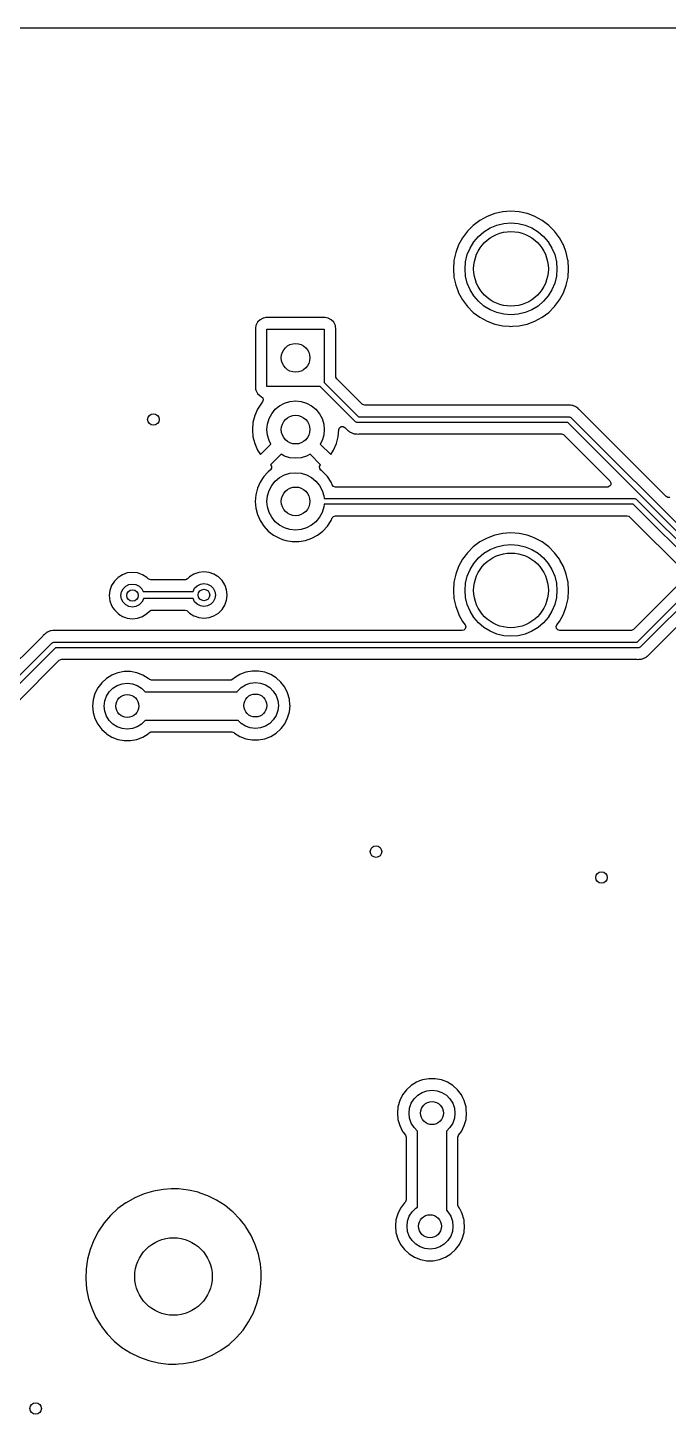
# Model space of a CAD drawing. Extents: x 0.71 to 7.56, y -5.16 to -0.79.
# Drawn here: x 2.005 to 2.883, y -2.689 to -0.787 of the extents above; entities that cross this region are included whole.
import ezdxf

# ---------------------------------------------------------------- set-up
doc = ezdxf.new("R2010")
doc.units = 0
doc.header["$MEASUREMENT"] = 0
doc.layers.add('BLACK', color=7, linetype='CONTINUOUS')

msp = doc.modelspace()

# ---------------------------------------------------------------- linework, layer by layer
at = {"layer": 'BLACK', "linetype": 'CONTINUOUS'}
for p, q in [((0.905618, -0.787421), (3.14472, -0.787421)), ((2.64508, -1.04235), (2.63452, -1.04628)), ((2.65609, -1.03995), (2.64508, -1.04235)), ((2.66732, -1.03915), (2.65609, -1.03995)), ((2.67856, -1.03995), (2.66732, -1.03915)), ((2.66732, -1.03915), (2.66732, -1.03915)), ((2.68957, -1.04235), (2.67856, -1.03995)), ((2.69218, -1.04332), (2.68957, -1.04235)), ((2.68957, -1.04235), (2.68957, -1.04235)), ((2.68957, -1.04235), (2.68957, -1.04235)), ((2.70012, -1.04628), (2.69218, -1.04332)), ((2.61561, -1.05844), (2.60765, -1.0664)), ((2.62463, -1.05168), (2.61561, -1.05844)), ((2.61561, -1.05844), (2.61561, -1.05844)), ((2.63452, -1.04628), (2.62463, -1.05168)), ((2.62463, -1.05168), (2.62463, -1.05168)), ((2.6303, -1.06715), (2.63872, -1.06198)), ((2.63872, -1.06198), (2.64786, -1.0582)), ((2.64786, -1.0582), (2.65747, -1.05589)), ((2.65747, -1.05589), (2.66732, -1.05512)), ((2.66732, -1.05512), (2.67718, -1.05589)), ((2.67718, -1.05589), (2.68679, -1.0582)), ((2.68679, -1.0582), (2.69592, -1.06198)), ((2.69592, -1.06198), (2.70435, -1.06715)), ((2.71001, -1.05168), (2.70012, -1.04628)), ((2.70012, -1.04628), (2.70012, -1.04628)), ((2.71903, -1.05844), (2.71001, -1.05168)), ((2.71001, -1.05168), (2.71001, -1.05168)), ((2.727, -1.0664), (2.71903, -1.05844)), ((2.71903, -1.05844), (2.71903, -1.05844)), ((2.6009, -1.07542), (2.5955, -1.08531)), ((2.60765, -1.0664), (2.6009, -1.07542)), ((2.6009, -1.07542), (2.6009, -1.07542)), ((2.60765, -1.0664), (2.60765, -1.0664)), ((2.6112, -1.08951), (2.61636, -1.08108)), ((2.61636, -1.08108), (2.62278, -1.07357)), ((2.62278, -1.07357), (2.6303, -1.06715)), ((2.70435, -1.06715), (2.71186, -1.07357)), ((2.71186, -1.07357), (2.71828, -1.08108)), ((2.71828, -1.08108), (2.72345, -1.08951)), ((2.73375, -1.07542), (2.727, -1.0664)), ((2.727, -1.0664), (2.727, -1.0664)), ((2.73823, -1.08362), (2.73375, -1.07542)), ((2.73375, -1.07542), (2.73375, -1.07542)), ((2.73915, -1.08531), (2.73823, -1.08362)), ((2.59156, -1.09586), (2.58917, -1.10687)), ((2.5955, -1.08531), (2.59156, -1.09586)), ((2.60511, -1.10826), (2.60741, -1.09864)), ((2.60741, -1.09864), (2.6112, -1.08951)), ((2.72345, -1.08951), (2.72723, -1.09864)), ((2.72723, -1.09864), (2.72954, -1.10826)), ((2.74309, -1.09586), (2.73915, -1.08531)), ((2.74533, -1.10619), (2.74309, -1.09586)), ((2.74309, -1.09586), (2.74309, -1.09586)), ((2.74309, -1.09586), (2.74309, -1.09586)), ((2.58917, -1.10687), (2.58836, -1.11811)), ((2.58836, -1.11811), (2.58836, -1.11811)), ((2.58836, -1.11811), (2.58917, -1.12935)), ((2.60433, -1.11811), (2.60511, -1.10826)), ((2.60511, -1.12796), (2.60433, -1.11811)), ((2.72954, -1.10826), (2.73031, -1.11811)), ((2.73031, -1.11811), (2.72954, -1.12796)), ((2.74548, -1.10687), (2.74533, -1.10619)), ((2.74628, -1.11811), (2.74548, -1.10687)), ((2.74548, -1.12935), (2.74628, -1.11811)), ((2.58917, -1.12935), (2.59156, -1.14036)), ((2.59156, -1.14036), (2.59156, -1.14036)), ((2.59156, -1.14036), (2.59156, -1.14036)), ((2.59156, -1.14036), (2.59432, -1.14775)), ((2.60741, -1.13758), (2.60511, -1.12796)), ((2.6112, -1.14671), (2.60741, -1.13758)), ((2.72723, -1.13758), (2.72345, -1.14671)), ((2.72954, -1.12796), (2.72723, -1.13758)), ((2.73915, -1.15091), (2.74309, -1.14036)), ((2.74309, -1.14036), (2.74548, -1.12935)), ((2.74309, -1.14036), (2.74309, -1.14036)), ((2.74548, -1.12935), (2.74548, -1.12935)), ((2.74548, -1.12935), (2.74548, -1.12935)), ((2.59432, -1.14775), (2.5955, -1.15091)), ((2.5955, -1.15091), (2.6009, -1.1608)), ((2.61636, -1.15514), (2.6112, -1.14671)), ((2.62278, -1.16265), (2.61636, -1.15514)), ((2.71828, -1.15514), (2.71186, -1.16265)), ((2.72345, -1.14671), (2.71828, -1.15514)), ((2.73375, -1.1608), (2.73915, -1.15091)), ((2.6009, -1.1608), (2.6009, -1.1608)), ((2.6009, -1.1608), (2.60765, -1.16982)), ((2.60765, -1.16982), (2.60765, -1.16982)), ((2.60765, -1.16982), (2.61561, -1.17778)), ((2.61561, -1.17778), (2.61561, -1.17779)), ((2.61561, -1.17779), (2.62463, -1.18454)), ((2.6303, -1.16907), (2.62278, -1.16265)), ((2.63872, -1.17424), (2.6303, -1.16907)), ((2.64786, -1.17802), (2.63872, -1.17424)), ((2.65747, -1.18033), (2.64786, -1.17802)), ((2.68679, -1.17802), (2.67718, -1.18033)), ((2.69592, -1.17424), (2.68679, -1.17802)), ((2.70435, -1.16907), (2.69592, -1.17424)), ((2.71186, -1.16265), (2.70435, -1.16907)), ((2.71001, -1.18454), (2.71903, -1.17779)), ((2.71903, -1.17779), (2.727, -1.16982)), ((2.727, -1.16982), (2.73375, -1.1608)), ((2.31749, -1.19585), (2.31691, -1.19955)), ((2.31947, -1.19198), (2.31749, -1.19585)), ((2.31976, -1.1914), (2.31947, -1.19198)), ((2.32329, -1.18787), (2.31976, -1.1914)), ((2.31976, -1.1914), (2.31976, -1.1914)), ((2.31976, -1.1914), (2.31976, -1.1914)), ((2.32774, -1.1856), (2.32329, -1.18787)), ((2.32329, -1.18787), (2.32329, -1.18787)), ((2.32329, -1.18787), (2.32329, -1.18787)), ((2.32825, -1.18552), (2.32774, -1.1856)), ((2.33144, -1.18502), (2.32825, -1.18552)), ((2.41266, -1.18502), (2.33144, -1.18502)), ((2.41635, -1.1856), (2.41266, -1.18502)), ((2.41687, -1.18587), (2.41635, -1.1856)), ((2.4208, -1.18787), (2.41687, -1.18587)), ((2.42433, -1.1914), (2.4208, -1.18787)), ((2.4208, -1.18787), (2.4208, -1.18787)), ((2.4208, -1.18787), (2.4208, -1.18787)), ((2.4266, -1.19585), (2.42433, -1.1914)), ((2.42433, -1.1914), (2.42433, -1.1914)), ((2.42433, -1.1914), (2.42433, -1.1914)), ((2.42699, -1.19831), (2.4266, -1.19585)), ((2.62463, -1.18454), (2.62463, -1.18454)), ((2.62463, -1.18454), (2.63452, -1.18994)), ((2.63452, -1.18994), (2.63452, -1.18994)), ((2.63452, -1.18994), (2.63452, -1.18994)), ((2.63452, -1.18994), (2.63452, -1.18994)), ((2.63452, -1.18994), (2.64508, -1.19387)), ((2.64508, -1.19387), (2.64508, -1.19387)), ((2.64508, -1.19387), (2.64508, -1.19387)), ((2.64508, -1.19387), (2.65609, -1.19627)), ((2.65609, -1.19627), (2.65609, -1.19627)), ((2.65609, -1.19627), (2.65609, -1.19627)), ((2.65609, -1.19627), (2.66541, -1.19693)), ((2.66732, -1.1811), (2.65747, -1.18033)), ((2.66541, -1.19693), (2.66732, -1.19707)), ((2.67718, -1.18033), (2.66732, -1.1811)), ((2.66732, -1.19707), (2.66924, -1.19693)), ((2.66732, -1.19707), (2.66732, -1.19707)), ((2.66732, -1.19707), (2.66732, -1.19707)), ((2.66924, -1.19693), (2.67856, -1.19627)), ((2.67856, -1.19627), (2.68046, -1.19585)), ((2.68046, -1.19585), (2.68957, -1.19387)), ((2.68957, -1.19387), (2.70012, -1.18994)), ((2.68957, -1.19387), (2.68957, -1.19387)), ((2.68957, -1.19387), (2.68957, -1.19387)), ((2.70012, -1.18994), (2.71001, -1.18454)), ((2.31691, -1.19955), (2.31691, -1.28077)), ((2.33268, -1.27953), (2.33268, -1.20079)), ((2.33268, -1.20079), (2.41142, -1.20079)), ((2.41142, -1.20079), (2.41142, -1.27396)), ((2.42719, -1.19955), (2.42699, -1.19831)), ((2.42719, -1.24016), (2.42719, -1.19955)), ((2.42719, -1.26541), (2.42719, -1.24016)), ((2.41142, -1.27396), (2.45832, -1.32087)), ((2.4273, -1.26644), (2.42719, -1.26541)), ((2.42861, -1.26886), (2.4273, -1.26644)), ((2.46342, -1.30367), (2.42861, -1.26886)), ((2.31691, -1.28077), (2.31727, -1.28303)), ((2.31727, -1.28303), (2.31749, -1.28446)), ((2.31749, -1.28446), (2.31976, -1.28891)), ((2.31976, -1.28891), (2.31976, -1.28891)), ((2.31976, -1.28891), (2.31976, -1.28891)), ((2.31976, -1.28891), (2.32329, -1.29244)), ((2.32329, -1.29244), (2.32329, -1.29244)), ((2.32329, -1.29244), (2.32329, -1.29244)), ((2.32329, -1.29244), (2.32502, -1.29332)), ((2.40585, -1.27953), (2.33268, -1.27953)), ((2.45391, -1.32759), (2.40585, -1.27953)), ((2.31993, -1.31038), (2.316, -1.31934)), ((2.32528, -1.30219), (2.31993, -1.31038)), ((2.32502, -1.29332), (2.32702, -1.29521)), ((2.3264, -1.30098), (2.32528, -1.30219)), ((2.32528, -1.30219), (2.32528, -1.30219)), ((2.32679, -1.30049), (2.3264, -1.30098)), ((2.32768, -1.29788), (2.32679, -1.30049)), ((2.32702, -1.29521), (2.32768, -1.29788)), ((2.33931, -1.31671), (2.34421, -1.31074)), ((2.34421, -1.31074), (2.35017, -1.30585)), ((2.35017, -1.30585), (2.35698, -1.30221)), ((2.35698, -1.30221), (2.36437, -1.29997)), ((2.36437, -1.29997), (2.37205, -1.29921)), ((2.37205, -1.29921), (2.37973, -1.29997)), ((2.37973, -1.29997), (2.38711, -1.30221)), ((2.38711, -1.30221), (2.39392, -1.30585)), ((2.39392, -1.30585), (2.39989, -1.31074)), ((2.39989, -1.31074), (2.40478, -1.31671)), ((2.46424, -1.30432), (2.46342, -1.30367)), ((2.46688, -1.3051), (2.46424, -1.30432)), ((2.744, -1.3051), (2.46688, -1.3051)), ((2.74503, -1.30499), (2.744, -1.3051)), ((2.74522, -1.30495), (2.74503, -1.30499)), ((2.74656, -1.30504), (2.74522, -1.30495)), ((2.74522, -1.30495), (2.74522, -1.30495)), ((2.74726, -1.30509), (2.74656, -1.30504)), ((2.74743, -1.3051), (2.74726, -1.30509)), ((2.74805, -1.3051), (2.74743, -1.3051)), ((2.74866, -1.30519), (2.74805, -1.3051)), ((2.74883, -1.3052), (2.74866, -1.30519)), ((2.75087, -1.30535), (2.74883, -1.3052)), ((2.75105, -1.30542), (2.75087, -1.30535)), ((2.75206, -1.30568), (2.75105, -1.30542)), ((2.75225, -1.3057), (2.75206, -1.30568)), ((2.75411, -1.30655), (2.75225, -1.3057)), ((2.75225, -1.3057), (2.75225, -1.3057)), ((2.75427, -1.30662), (2.75411, -1.30655)), ((2.75618, -1.30733), (2.75427, -1.30662)), ((2.75633, -1.30744), (2.75618, -1.30733)), ((2.75618, -1.30733), (2.75618, -1.30733)), ((2.75723, -1.30798), (2.75633, -1.30744)), ((2.7574, -1.30806), (2.75723, -1.30798)), ((2.75895, -1.30939), (2.7574, -1.30806)), ((2.7574, -1.30806), (2.7574, -1.30806)), ((2.7574, -1.30806), (2.7574, -1.30806)), ((2.75908, -1.3095), (2.75895, -1.30939)), ((2.75923, -1.30961), (2.75908, -1.3095)), ((2.75958, -1.30987), (2.75923, -1.30961)), ((2.76001, -1.31031), (2.75958, -1.30987)), ((2.75958, -1.30987), (2.75958, -1.30987)), ((2.76014, -1.31043), (2.76001, -1.31031)), ((2.76068, -1.3109), (2.76014, -1.31043)), ((2.76168, -1.31177), (2.76068, -1.3109)), ((2.76179, -1.31193), (2.76168, -1.31177)), ((2.76168, -1.31177), (2.76168, -1.31177)), ((2.76244, -1.31274), (2.76179, -1.31193)), ((2.3136, -1.32883), (2.31279, -1.33858)), ((2.316, -1.31934), (2.3136, -1.32883)), ((2.3136, -1.32883), (2.3136, -1.32883)), ((2.33268, -1.33858), (2.33343, -1.3309)), ((2.33343, -1.3309), (2.33567, -1.32352)), ((2.33567, -1.32352), (2.33931, -1.31671)), ((2.40478, -1.31671), (2.40842, -1.32352)), ((2.40842, -1.32352), (2.41066, -1.3309)), ((2.41066, -1.3309), (2.41142, -1.33858)), ((2.45419, -1.32773), (2.45391, -1.32759)), ((2.45438, -1.32799), (2.45419, -1.32773)), ((2.45526, -1.32827), (2.45438, -1.32799)), ((2.45608, -1.32869), (2.45526, -1.32827)), ((2.45639, -1.32864), (2.45608, -1.32869)), ((2.45669, -1.32874), (2.45639, -1.32864)), ((2.74501, -1.32874), (2.45669, -1.32874)), ((2.45832, -1.32087), (2.74664, -1.32087)), ((2.93677, -1.5205), (2.74501, -1.32874)), ((2.74664, -1.32087), (2.74694, -1.32096)), ((2.74694, -1.32096), (2.74726, -1.32091)), ((2.74726, -1.32091), (2.74808, -1.32133)), ((2.74808, -1.32133), (2.74895, -1.32162)), ((2.74895, -1.32162), (2.74914, -1.32188)), ((2.74914, -1.32188), (2.74942, -1.32202)), ((2.74942, -1.32202), (2.94118, -1.51378)), ((2.8801, -1.4304), (2.76244, -1.31274)), ((2.31279, -1.33858), (2.31279, -1.33858)), ((2.31279, -1.33858), (2.3136, -1.34834)), ((2.3136, -1.34834), (2.3136, -1.34834)), ((2.3136, -1.34834), (2.316, -1.35782)), ((2.33343, -1.34626), (2.33268, -1.33858)), ((2.33567, -1.35365), (2.33343, -1.34626)), ((2.41066, -1.34626), (2.40842, -1.35365)), ((2.41142, -1.33858), (2.41066, -1.34626)), ((2.42809, -1.35782), (2.4305, -1.34834)), ((2.4305, -1.34834), (2.4313, -1.33864)), ((2.4313, -1.33864), (2.43229, -1.33608)), ((2.43229, -1.33608), (2.43451, -1.33445)), ((2.43451, -1.33445), (2.43726, -1.33429)), ((2.43726, -1.33429), (2.43962, -1.33559)), ((2.43962, -1.33559), (2.44089, -1.33687)), ((2.44089, -1.33687), (2.44155, -1.33768)), ((2.44155, -1.33768), (2.44165, -1.33784)), ((2.44165, -1.33784), (2.44165, -1.33784)), ((2.44165, -1.33784), (2.44319, -1.33918)), ((2.44319, -1.33918), (2.44332, -1.3393)), ((2.44332, -1.3393), (2.44376, -1.33973)), ((2.44376, -1.33973), (2.44376, -1.33973)), ((2.44376, -1.33973), (2.44376, -1.33973)), ((2.44376, -1.33973), (2.44425, -1.3401)), ((2.44425, -1.3401), (2.44439, -1.34021)), ((2.44439, -1.34021), (2.44544, -1.34112)), ((2.44544, -1.34112), (2.44593, -1.34155)), ((2.44593, -1.34155), (2.4461, -1.34163)), ((2.4461, -1.34163), (2.447, -1.34216)), ((2.447, -1.34216), (2.44715, -1.34228)), ((2.44715, -1.34228), (2.44907, -1.34299)), ((2.44907, -1.34299), (2.44923, -1.34306)), ((2.44923, -1.34306), (2.45008, -1.34345)), ((2.45008, -1.34345), (2.45108, -1.3439)), ((2.45108, -1.3439), (2.45108, -1.3439)), ((2.45108, -1.3439), (2.45108, -1.3439)), ((2.45108, -1.3439), (2.45127, -1.34393)), ((2.45127, -1.34393), (2.45228, -1.34419)), ((2.45228, -1.34419), (2.45246, -1.34426)), ((2.45246, -1.34426), (2.4545, -1.3444)), ((2.4545, -1.3444), (2.45467, -1.34442)), ((2.45467, -1.34442), (2.45528, -1.34451)), ((2.45528, -1.34451), (2.4559, -1.34451)), ((2.4559, -1.34451), (2.45608, -1.34451)), ((2.45608, -1.34451), (2.45811, -1.34466)), ((2.45811, -1.34466), (2.4583, -1.34462)), ((2.4583, -1.34462), (2.45934, -1.34451)), ((2.45934, -1.34451), (2.73646, -1.34451)), ((2.73646, -1.34451), (2.73909, -1.34528)), ((2.73909, -1.34528), (2.73991, -1.34594)), ((2.73991, -1.34594), (2.80294, -1.40897)), ((2.316, -1.35782), (2.31993, -1.36679)), ((2.31993, -1.36679), (2.32388, -1.37283)), ((2.32388, -1.37283), (2.33825, -1.35846)), ((2.33825, -1.35846), (2.33567, -1.35365)), ((2.40842, -1.35365), (2.40585, -1.35846)), ((2.40585, -1.35846), (2.42021, -1.37283)), ((2.42021, -1.37283), (2.42416, -1.36679)), ((2.42416, -1.36679), (2.42809, -1.35782)), ((2.35217, -1.37238), (2.33779, -1.38676)), ((2.33779, -1.38676), (2.33781, -1.38704)), ((2.33781, -1.38704), (2.33897, -1.38866)), ((2.35698, -1.37496), (2.35217, -1.37238)), ((2.36437, -1.3772), (2.35698, -1.37496)), ((2.37205, -1.37795), (2.36437, -1.3772)), ((2.37973, -1.3772), (2.37205, -1.37795)), ((2.38711, -1.37496), (2.37973, -1.3772)), ((2.39193, -1.37238), (2.38711, -1.37496)), ((2.4063, -1.38676), (2.39193, -1.37238)), ((2.40498, -1.38915), (2.4063, -1.38684)), ((2.4063, -1.38684), (2.4063, -1.38676)), ((2.32839, -1.40303), (2.32339, -1.41068)), ((2.33402, -1.3969), (2.32839, -1.40303)), ((2.33458, -1.3963), (2.33402, -1.3969)), ((2.33737, -1.39413), (2.33458, -1.3963)), ((2.33458, -1.3963), (2.33458, -1.3963)), ((2.33458, -1.3963), (2.33458, -1.3963)), ((2.33776, -1.39379), (2.33737, -1.39413)), ((2.33912, -1.3914), (2.33776, -1.39379)), ((2.33897, -1.38866), (2.33912, -1.3914)), ((2.34421, -1.40917), (2.35017, -1.40427)), ((2.35017, -1.40427), (2.35698, -1.40063)), ((2.35698, -1.40063), (2.36437, -1.39839)), ((2.36437, -1.39839), (2.37205, -1.39764)), ((2.37205, -1.39764), (2.37973, -1.39839)), ((2.37973, -1.39839), (2.38711, -1.40063)), ((2.38711, -1.40063), (2.39392, -1.40427)), ((2.39392, -1.40427), (2.39989, -1.40917)), ((2.40512, -1.3919), (2.40498, -1.38915)), ((2.40673, -1.39413), (2.40512, -1.3919)), ((2.40791, -1.39505), (2.40673, -1.39413)), ((2.40952, -1.3963), (2.40791, -1.39505)), ((2.41571, -1.40303), (2.40952, -1.3963)), ((2.42071, -1.41068), (2.41571, -1.40303)), ((2.41571, -1.40303), (2.41571, -1.40303)), ((2.41571, -1.40303), (2.41571, -1.40303)), ((2.31972, -1.41904), (2.31748, -1.4279)), ((2.32339, -1.41068), (2.31972, -1.41904)), ((2.33343, -1.42933), (2.33567, -1.42194)), ((2.33567, -1.42194), (2.33931, -1.41514)), ((2.33931, -1.41514), (2.34421, -1.40917)), ((2.39989, -1.40917), (2.40478, -1.41514)), ((2.40478, -1.41514), (2.40842, -1.42194)), ((2.40842, -1.42194), (2.41066, -1.42933)), ((2.42233, -1.41438), (2.42071, -1.41068)), ((2.42236, -1.41445), (2.42233, -1.41438)), ((2.42416, -1.41653), (2.42236, -1.41445)), ((2.4268, -1.4173), (2.42416, -1.41653)), ((2.79949, -1.4173), (2.4268, -1.4173)), ((2.79984, -1.41729), (2.79949, -1.4173)), ((2.80241, -1.41633), (2.79984, -1.41729)), ((2.80406, -1.41413), (2.80241, -1.41633)), ((2.80294, -1.40897), (2.80426, -1.41138)), ((2.80426, -1.41138), (2.80406, -1.41413)), ((2.31747, -1.4279), (2.31672, -1.43701)), ((2.31672, -1.43701), (2.31672, -1.43701)), ((2.31672, -1.43701), (2.31747, -1.44611)), ((2.31748, -1.4279), (2.31747, -1.4279)), ((2.33268, -1.43701), (2.33343, -1.42933)), ((2.33343, -1.44469), (2.33268, -1.43701)), ((2.33567, -1.45207), (2.33343, -1.44469)), ((2.41066, -1.44469), (2.40842, -1.45207)), ((2.41066, -1.42933), (2.41103, -1.43307)), ((2.41103, -1.44094), (2.41066, -1.44469)), ((2.41103, -1.43307), (2.83657, -1.43307)), ((2.83494, -1.44094), (2.41103, -1.44094)), ((2.93025, -1.53625), (2.83494, -1.44094)), ((2.83657, -1.43307), (2.83688, -1.43317)), ((2.83688, -1.43317), (2.83719, -1.43312)), ((2.83719, -1.43312), (2.83801, -1.43354)), ((2.83801, -1.43354), (2.83889, -1.43382)), ((2.83889, -1.43382), (2.83907, -1.43408)), ((2.83907, -1.43408), (2.83936, -1.43422)), ((2.83936, -1.43422), (2.93466, -1.52953)), ((2.88207, -1.4316), (2.8801, -1.4304)), ((2.88482, -1.43166), (2.88207, -1.4316)), ((2.31747, -1.44611), (2.31748, -1.44611)), ((2.31748, -1.44611), (2.31972, -1.45497)), ((2.31972, -1.45497), (2.32339, -1.46334)), ((2.32339, -1.46334), (2.32839, -1.47099)), ((2.33931, -1.45888), (2.33567, -1.45207)), ((2.34421, -1.46485), (2.33931, -1.45888)), ((2.40478, -1.45888), (2.39989, -1.46485)), ((2.40842, -1.45207), (2.40478, -1.45888)), ((2.41571, -1.47099), (2.42071, -1.46334)), ((2.42071, -1.46334), (2.42233, -1.45963)), ((2.42233, -1.45963), (2.4241, -1.45753)), ((2.4241, -1.45753), (2.42673, -1.45671)), ((2.42673, -1.45671), (2.4268, -1.45671)), ((2.4268, -1.45671), (2.82639, -1.45671)), ((2.82639, -1.45671), (2.82903, -1.45749)), ((2.82903, -1.45749), (2.82984, -1.45814)), ((2.82984, -1.45814), (2.90632, -1.53463)), ((2.32839, -1.47099), (2.32839, -1.47099)), ((2.32839, -1.47099), (2.32839, -1.47099)), ((2.32839, -1.47099), (2.33458, -1.47771)), ((2.33458, -1.47771), (2.33458, -1.47771)), ((2.33458, -1.47771), (2.33458, -1.47771)), ((2.33458, -1.47771), (2.34179, -1.48333)), ((2.35017, -1.46974), (2.34421, -1.46485)), ((2.35698, -1.47338), (2.35017, -1.46974)), ((2.36437, -1.47562), (2.35698, -1.47338)), ((2.37205, -1.47638), (2.36437, -1.47562)), ((2.37973, -1.47562), (2.37205, -1.47638)), ((2.38711, -1.47338), (2.37973, -1.47562)), ((2.39392, -1.46974), (2.38711, -1.47338)), ((2.39989, -1.46485), (2.39392, -1.46974)), ((2.40231, -1.48333), (2.40952, -1.47771)), ((2.40952, -1.47771), (2.41571, -1.47099)), ((2.65609, -1.4809), (2.64508, -1.48329)), ((2.66732, -1.48009), (2.65609, -1.4809)), ((2.67856, -1.4809), (2.66732, -1.48009)), ((2.66732, -1.48009), (2.66732, -1.48009)), ((2.68957, -1.48329), (2.67856, -1.4809)), ((2.34179, -1.48333), (2.34179, -1.48333)), ((2.34179, -1.48333), (2.34179, -1.48333)), ((2.34179, -1.48333), (2.34982, -1.48767)), ((2.34982, -1.48767), (2.35431, -1.48922)), ((2.35431, -1.48922), (2.35847, -1.49064)), ((2.35847, -1.49064), (2.35847, -1.49064)), ((2.35847, -1.49064), (2.35847, -1.49064)), ((2.35847, -1.49064), (2.36748, -1.49215)), ((2.36748, -1.49215), (2.36748, -1.49215)), ((2.36748, -1.49215), (2.37662, -1.49215)), ((2.37662, -1.49215), (2.38563, -1.49064)), ((2.37662, -1.49215), (2.37662, -1.49215)), ((2.38563, -1.49064), (2.39427, -1.48767)), ((2.39427, -1.48767), (2.40231, -1.48333)), ((2.61561, -1.49938), (2.60765, -1.50735)), ((2.62463, -1.49263), (2.61561, -1.49938)), ((2.61561, -1.49938), (2.61561, -1.49938)), ((2.63452, -1.48723), (2.62463, -1.49263)), ((2.62463, -1.49263), (2.62463, -1.49263)), ((2.64508, -1.48329), (2.63452, -1.48723)), ((2.63872, -1.50293), (2.64786, -1.49915)), ((2.64786, -1.49915), (2.65747, -1.49684)), ((2.65747, -1.49684), (2.66732, -1.49606)), ((2.66732, -1.49606), (2.67718, -1.49684)), ((2.67718, -1.49684), (2.68679, -1.49915)), ((2.68679, -1.49915), (2.69592, -1.50293)), ((2.6959, -1.48565), (2.68957, -1.48329)), ((2.68957, -1.48329), (2.68957, -1.48329)), ((2.68957, -1.48329), (2.68957, -1.48329)), ((2.70012, -1.48723), (2.6959, -1.48565)), ((2.71001, -1.49263), (2.70012, -1.48723)), ((2.70012, -1.48723), (2.70012, -1.48723)), ((2.71903, -1.49938), (2.71001, -1.49263)), ((2.71001, -1.49263), (2.71001, -1.49263)), ((2.727, -1.50735), (2.71903, -1.49938)), ((2.71903, -1.49938), (2.71903, -1.49938)), ((2.6009, -1.51637), (2.5955, -1.52625)), ((2.60765, -1.50735), (2.6009, -1.51637)), ((2.6009, -1.51637), (2.6009, -1.51637)), ((2.60765, -1.50735), (2.60765, -1.50735)), ((2.61636, -1.52203), (2.62278, -1.51451)), ((2.62278, -1.51451), (2.6303, -1.50809)), ((2.6303, -1.50809), (2.63872, -1.50293)), ((2.69592, -1.50293), (2.70435, -1.50809)), ((2.70435, -1.50809), (2.71186, -1.51451)), ((2.71186, -1.51451), (2.71828, -1.52203)), ((2.73375, -1.51637), (2.727, -1.50735)), ((2.727, -1.50735), (2.727, -1.50735)), ((2.73445, -1.51765), (2.73375, -1.51637)), ((2.73375, -1.51637), (2.73375, -1.51637)), ((2.73915, -1.52625), (2.73445, -1.51765)), ((2.13466, -1.53757), (2.12865, -1.54135)), ((2.14137, -1.53522), (2.13466, -1.53757)), ((2.14843, -1.53443), (2.14137, -1.53522)), ((2.14137, -1.53522), (2.14137, -1.53522)), ((2.15548, -1.53522), (2.14843, -1.53443)), ((2.14843, -1.53443), (2.14843, -1.53443)), ((2.16219, -1.53757), (2.15548, -1.53522)), ((2.15548, -1.53522), (2.15548, -1.53522)), ((2.1682, -1.54135), (2.16219, -1.53757)), ((2.2327, -1.53678), (2.22668, -1.54056)), ((2.2394, -1.53443), (2.2327, -1.53678)), ((2.24646, -1.53364), (2.2394, -1.53443)), ((2.2394, -1.53443), (2.2394, -1.53443)), ((2.25351, -1.53443), (2.24646, -1.53364)), ((2.24646, -1.53364), (2.24646, -1.53364)), ((2.26022, -1.53678), (2.25351, -1.53443)), ((2.25351, -1.53443), (2.25351, -1.53443)), ((2.26446, -1.53944), (2.26022, -1.53678)), ((2.26623, -1.54056), (2.26446, -1.53944)), ((2.59156, -1.53681), (2.58917, -1.54782)), ((2.5955, -1.52625), (2.59156, -1.53681)), ((2.60511, -1.5492), (2.60741, -1.53959)), ((2.60741, -1.53959), (2.6112, -1.53046)), ((2.6112, -1.53046), (2.61636, -1.52203)), ((2.71828, -1.52203), (2.72345, -1.53046)), ((2.72345, -1.53046), (2.72723, -1.53959)), ((2.72723, -1.53959), (2.72954, -1.5492)), ((2.74309, -1.53681), (2.73915, -1.52625)), ((2.74516, -1.54637), (2.74309, -1.53681)), ((2.74309, -1.53681), (2.74309, -1.53681)), ((2.74309, -1.53681), (2.74309, -1.53681)), ((2.11751, -1.55908), (2.11671, -1.56614)), ((2.11985, -1.55238), (2.11751, -1.55908)), ((2.11751, -1.55908), (2.11751, -1.55908)), ((2.12363, -1.54637), (2.11985, -1.55238)), ((2.12865, -1.54135), (2.12363, -1.54637)), ((2.13345, -1.56128), (2.13568, -1.55689)), ((2.13568, -1.55689), (2.13917, -1.5534)), ((2.13917, -1.5534), (2.14356, -1.55116)), ((2.14356, -1.55116), (2.14843, -1.55039)), ((2.14843, -1.55039), (2.15329, -1.55116)), ((2.15329, -1.55116), (2.15768, -1.5534)), ((2.15768, -1.5534), (2.16117, -1.55689)), ((2.16117, -1.55689), (2.16297, -1.56043)), ((2.17009, -1.54324), (2.1682, -1.54135)), ((2.1709, -1.54389), (2.17009, -1.54324)), ((2.17354, -1.54467), (2.1709, -1.54389)), ((2.22055, -1.54467), (2.17354, -1.54467)), ((2.22159, -1.54455), (2.22055, -1.54467)), ((2.22401, -1.54324), (2.22159, -1.54455)), ((2.22668, -1.54056), (2.22401, -1.54324)), ((2.23151, -1.56043), (2.23372, -1.5561)), ((2.23372, -1.5561), (2.2372, -1.55261)), ((2.2372, -1.55261), (2.24159, -1.55038)), ((2.24159, -1.55038), (2.24646, -1.54961)), ((2.24646, -1.54961), (2.25132, -1.55038)), ((2.25132, -1.55038), (2.25571, -1.55261)), ((2.25571, -1.55261), (2.2592, -1.5561)), ((2.2592, -1.5561), (2.26143, -1.56049)), ((2.27125, -1.54558), (2.26623, -1.54056)), ((2.27503, -1.55159), (2.27125, -1.54558)), ((2.27531, -1.55238), (2.27503, -1.55159)), ((2.27738, -1.5583), (2.27531, -1.55238)), ((2.27817, -1.56535), (2.27738, -1.5583)), ((2.27738, -1.5583), (2.27738, -1.5583)), ((2.58917, -1.54782), (2.58836, -1.55906)), ((2.58836, -1.55906), (2.58836, -1.55906)), ((2.58836, -1.55906), (2.58917, -1.57029)), ((2.60433, -1.55906), (2.60511, -1.5492)), ((2.60511, -1.56891), (2.60433, -1.55906)), ((2.72954, -1.5492), (2.73031, -1.55906)), ((2.73031, -1.55906), (2.72954, -1.56891)), ((2.74548, -1.54782), (2.74516, -1.54637)), ((2.74628, -1.55906), (2.74548, -1.54782)), ((2.74548, -1.57029), (2.74628, -1.55906)), ((2.90632, -1.54153), (2.83513, -1.61272)), ((2.84023, -1.62992), (2.92372, -1.54643)), ((2.92814, -1.55315), (2.84465, -1.63664)), ((2.11671, -1.56614), (2.11671, -1.56614)), ((2.11671, -1.56614), (2.11751, -1.5732)), ((2.11751, -1.5732), (2.11751, -1.5732)), ((2.11751, -1.5732), (2.11985, -1.5799)), ((2.13268, -1.56614), (2.13345, -1.56128)), ((2.13345, -1.57101), (2.13268, -1.56614)), ((2.13568, -1.5754), (2.13345, -1.57101)), ((2.13917, -1.57888), (2.13568, -1.5754)), ((2.16117, -1.5754), (2.15768, -1.57888)), ((2.1634, -1.57101), (2.16117, -1.5754)), ((2.16297, -1.56043), (2.23151, -1.56043)), ((2.16352, -1.57028), (2.1634, -1.57101)), ((2.23151, -1.57028), (2.16352, -1.57028)), ((2.23372, -1.57461), (2.23151, -1.57028)), ((2.2372, -1.57809), (2.23372, -1.57461)), ((2.24159, -1.58033), (2.2372, -1.57809)), ((2.25571, -1.57809), (2.25132, -1.58033)), ((2.2592, -1.57461), (2.25571, -1.57809)), ((2.26143, -1.57022), (2.2592, -1.57461)), ((2.26143, -1.56049), (2.2622, -1.56535)), ((2.2622, -1.56535), (2.26143, -1.57022)), ((2.27503, -1.57912), (2.27738, -1.57241)), ((2.27738, -1.57241), (2.27761, -1.57035)), ((2.27761, -1.57035), (2.27817, -1.56535)), ((2.27817, -1.56535), (2.27817, -1.56535)), ((2.58917, -1.57029), (2.59156, -1.5813)), ((2.60741, -1.57852), (2.60511, -1.56891)), ((2.72954, -1.56891), (2.72723, -1.57852)), ((2.7431, -1.58124), (2.74548, -1.57029)), ((2.74548, -1.57029), (2.74548, -1.57029)), ((2.74548, -1.57029), (2.74548, -1.57029)), ((2.85766, -1.64592), (2.93324, -1.57035)), ((2.11985, -1.5799), (2.12174, -1.58291)), ((2.12174, -1.58291), (2.12363, -1.58592)), ((2.12363, -1.58592), (2.12865, -1.59094)), ((2.12865, -1.59094), (2.13177, -1.59289)), ((2.13177, -1.59289), (2.13341, -1.59393)), ((2.13341, -1.59393), (2.13466, -1.59472)), ((2.13466, -1.59472), (2.13912, -1.59627)), ((2.13912, -1.59627), (2.14137, -1.59706)), ((2.14356, -1.58112), (2.13917, -1.57888)), ((2.14137, -1.59706), (2.14137, -1.59706)), ((2.14137, -1.59706), (2.14843, -1.59786)), ((2.14843, -1.58189), (2.14356, -1.58112)), ((2.15329, -1.58112), (2.14843, -1.58189)), ((2.14843, -1.59786), (2.15548, -1.59706)), ((2.15768, -1.57888), (2.15329, -1.58112)), ((2.15548, -1.59706), (2.16219, -1.59472)), ((2.15548, -1.59706), (2.15548, -1.59706)), ((2.15548, -1.59706), (2.15548, -1.59706)), ((2.16219, -1.59472), (2.1682, -1.59094)), ((2.1682, -1.59094), (2.17166, -1.58747)), ((2.17166, -1.58747), (2.17408, -1.58615)), ((2.17408, -1.58615), (2.17512, -1.58604)), ((2.17512, -1.58604), (2.22055, -1.58604)), ((2.22055, -1.58604), (2.22319, -1.58682)), ((2.22319, -1.58682), (2.22401, -1.58747)), ((2.22401, -1.58747), (2.22668, -1.59015)), ((2.22668, -1.59015), (2.2327, -1.59393)), ((2.2327, -1.59393), (2.23424, -1.59447)), ((2.23424, -1.59447), (2.2394, -1.59627)), ((2.2394, -1.59627), (2.2394, -1.59627)), ((2.2394, -1.59627), (2.24646, -1.59707)), ((2.24646, -1.5811), (2.24159, -1.58033)), ((2.25132, -1.58033), (2.24646, -1.5811)), ((2.24646, -1.59707), (2.25351, -1.59627)), ((2.24646, -1.59707), (2.24646, -1.59707)), ((2.24646, -1.59707), (2.24646, -1.59707)), ((2.25351, -1.59627), (2.26022, -1.59393)), ((2.25351, -1.59627), (2.25351, -1.59627)), ((2.25351, -1.59627), (2.25351, -1.59627)), ((2.26022, -1.59393), (2.26623, -1.59015)), ((2.26623, -1.59015), (2.27125, -1.58513)), ((2.27125, -1.58513), (2.27503, -1.57912)), ((2.59156, -1.5813), (2.59156, -1.5813)), ((2.59156, -1.5813), (2.59156, -1.5813)), ((2.59156, -1.5813), (2.59515, -1.59094)), ((2.59515, -1.59094), (2.5955, -1.59186)), ((2.5955, -1.59186), (2.6009, -1.60174)), ((2.6112, -1.58765), (2.60741, -1.57852)), ((2.61636, -1.59608), (2.6112, -1.58765)), ((2.62278, -1.6036), (2.61636, -1.59608)), ((2.71828, -1.59608), (2.71186, -1.6036)), ((2.72345, -1.58765), (2.71828, -1.59608)), ((2.72723, -1.57852), (2.72345, -1.58765)), ((2.73375, -1.60174), (2.73915, -1.59186)), ((2.73915, -1.59186), (2.74309, -1.5813)), ((2.74309, -1.5813), (2.7431, -1.58124)), ((2.03371, -1.61567), (2.0318, -1.61639)), ((2.03387, -1.61561), (2.03371, -1.61567)), ((2.03573, -1.61476), (2.03387, -1.61561)), ((2.03592, -1.61473), (2.03573, -1.61476)), ((2.03573, -1.61476), (2.03573, -1.61476)), ((2.03693, -1.61447), (2.03592, -1.61473)), ((2.03711, -1.61441), (2.03693, -1.61447)), ((2.03914, -1.61426), (2.03711, -1.61441)), ((2.03711, -1.61441), (2.03711, -1.61441)), ((2.03932, -1.61424), (2.03914, -1.61426)), ((2.03993, -1.61415), (2.03932, -1.61424)), ((2.04055, -1.61415), (2.03993, -1.61415)), ((2.04072, -1.61415), (2.04055, -1.61415)), ((2.04124, -1.61411), (2.04072, -1.61415)), ((2.04276, -1.614), (2.04124, -1.61411)), ((2.04294, -1.61404), (2.04276, -1.614)), ((2.04276, -1.614), (2.04276, -1.614)), ((2.04398, -1.61415), (2.04294, -1.61404)), ((2.60043, -1.61415), (2.04398, -1.61415)), ((2.14843, -1.59786), (2.14843, -1.59786)), ((2.14843, -1.59786), (2.14843, -1.59786)), ((2.60277, -1.61356), (2.60043, -1.61415)), ((2.6009, -1.60174), (2.6009, -1.60174)), ((2.6009, -1.60174), (2.60434, -1.60635)), ((2.60472, -1.61161), (2.60277, -1.61356)), ((2.60434, -1.60635), (2.6053, -1.60892)), ((2.6053, -1.60892), (2.60472, -1.61161)), ((2.6303, -1.61002), (2.62278, -1.6036)), ((2.63872, -1.61518), (2.6303, -1.61002)), ((2.64786, -1.61896), (2.63872, -1.61518)), ((2.69592, -1.61518), (2.68679, -1.61896)), ((2.70435, -1.61002), (2.69592, -1.61518)), ((2.71186, -1.6036), (2.70435, -1.61002)), ((2.72938, -1.60858), (2.7303, -1.60635)), ((2.72977, -1.6113), (2.72938, -1.60858)), ((2.73157, -1.61338), (2.72977, -1.6113)), ((2.7303, -1.60635), (2.73195, -1.60415)), ((2.73421, -1.61415), (2.73157, -1.61338)), ((2.73195, -1.60415), (2.73375, -1.60174)), ((2.83168, -1.61415), (2.73421, -1.61415)), ((2.83271, -1.61404), (2.83168, -1.61415)), ((2.83513, -1.61272), (2.83271, -1.61404)), ((2.02554, -1.62179), (1.96768, -1.67965)), ((1.97278, -1.69685), (2.03855, -1.63107)), ((2.02619, -1.62098), (2.02554, -1.62179)), ((2.02629, -1.62082), (2.02619, -1.62098)), ((2.02784, -1.61948), (2.02629, -1.62082)), ((2.02629, -1.62082), (2.02629, -1.62082)), ((2.02796, -1.61937), (2.02784, -1.61948)), ((2.0284, -1.61893), (2.02796, -1.61937)), ((2.0289, -1.61856), (2.0284, -1.61893)), ((2.02903, -1.61845), (2.0289, -1.61856)), ((2.02963, -1.61793), (2.02903, -1.61845)), ((2.03058, -1.61711), (2.02963, -1.61793)), ((2.03075, -1.61703), (2.03058, -1.61711)), ((2.03058, -1.61711), (2.03058, -1.61711)), ((2.03165, -1.6165), (2.03075, -1.61703)), ((2.0318, -1.61639), (2.03165, -1.6165)), ((2.0318, -1.61639), (2.0318, -1.61639)), ((2.03855, -1.63107), (2.03884, -1.63093)), ((2.03884, -1.63093), (2.03902, -1.63067)), ((2.03902, -1.63067), (2.0399, -1.63039)), ((2.0399, -1.63039), (2.04072, -1.62997)), ((2.04072, -1.62997), (2.04104, -1.63002)), ((2.04104, -1.63002), (2.04134, -1.62992)), ((2.04134, -1.62992), (2.84023, -1.62992)), ((2.65747, -1.62127), (2.64786, -1.61896)), ((2.66732, -1.62205), (2.65747, -1.62127)), ((2.67718, -1.62127), (2.66732, -1.62205)), ((2.68679, -1.61896), (2.67718, -1.62127)), ((2.04297, -1.6378), (1.97719, -1.70357)), ((2.84186, -1.6378), (2.04297, -1.6378)), ((2.04807, -1.65499), (2.05048, -1.65367)), ((2.05048, -1.65367), (2.05152, -1.65356)), ((2.05152, -1.65356), (2.83922, -1.65356)), ((2.83922, -1.65356), (2.84026, -1.65367)), ((2.84026, -1.65367), (2.84044, -1.65371)), ((2.84044, -1.65371), (2.84248, -1.65357)), ((2.84216, -1.6377), (2.84186, -1.6378)), ((2.84248, -1.63775), (2.84216, -1.6377)), ((2.8433, -1.63733), (2.84248, -1.63775)), ((2.84248, -1.65357), (2.84265, -1.65356)), ((2.84265, -1.65356), (2.84327, -1.65356)), ((2.84327, -1.65356), (2.84388, -1.65347)), ((2.84418, -1.63704), (2.8433, -1.63733)), ((2.84388, -1.65347), (2.84406, -1.65346)), ((2.84406, -1.65346), (2.84609, -1.65331)), ((2.84436, -1.63679), (2.84418, -1.63704)), ((2.84465, -1.63664), (2.84436, -1.63679)), ((2.84609, -1.65331), (2.84627, -1.65324)), ((2.84627, -1.65324), (2.84728, -1.65299)), ((2.84728, -1.65299), (2.84747, -1.65296)), ((2.84747, -1.65296), (2.84933, -1.65211)), ((2.84933, -1.65211), (2.84949, -1.65204)), ((2.84949, -1.65204), (2.85063, -1.65162)), ((2.85063, -1.65162), (2.8514, -1.65133)), ((2.8514, -1.65133), (2.85155, -1.65122)), ((2.8514, -1.65133), (2.8514, -1.65133)), ((2.8514, -1.65133), (2.8514, -1.65133)), ((2.85155, -1.65122), (2.85245, -1.65068)), ((2.85245, -1.65068), (2.85262, -1.65061)), ((2.85262, -1.65061), (2.85417, -1.64927)), ((2.85417, -1.64927), (2.8543, -1.64916)), ((2.8543, -1.64916), (2.85442, -1.64907)), ((2.85442, -1.64907), (2.8548, -1.64879)), ((2.8548, -1.64879), (2.85524, -1.64835)), ((2.85524, -1.64835), (2.85536, -1.64823)), ((2.85536, -1.64823), (2.85691, -1.64689)), ((2.85691, -1.64689), (2.85701, -1.64673)), ((2.85701, -1.64673), (2.85766, -1.64592)), ((1.99021, -1.71285), (2.04807, -1.65499)), ((2.12835, -1.67206), (2.12318, -1.67406)), ((2.13696, -1.67045), (2.12835, -1.67206)), ((2.14572, -1.67045), (2.13696, -1.67045)), ((2.15433, -1.67206), (2.14572, -1.67045)), ((2.1625, -1.67523), (2.15433, -1.67206)), ((2.29877, -1.67328), (2.29577, -1.67444)), ((2.30394, -1.67127), (2.29877, -1.67328)), ((2.31255, -1.66967), (2.30394, -1.67127)), ((2.32131, -1.66967), (2.31255, -1.66967)), ((2.32992, -1.67127), (2.32131, -1.66967)), ((2.33809, -1.67444), (2.32992, -1.67127)), ((2.10626, -1.68574), (2.10098, -1.69273)), ((2.11273, -1.67984), (2.10626, -1.68574)), ((2.12018, -1.67523), (2.11273, -1.67984)), ((2.11273, -1.67984), (2.11273, -1.67984)), ((2.12318, -1.67406), (2.12018, -1.67523)), ((2.12018, -1.67523), (2.12018, -1.67523)), ((2.1217, -1.69309), (2.12767, -1.68934)), ((2.12767, -1.68934), (2.13433, -1.68701)), ((2.13433, -1.68701), (2.14134, -1.68622)), ((2.14134, -1.68622), (2.14835, -1.68701)), ((2.14835, -1.68701), (2.155, -1.68934)), ((2.155, -1.68934), (2.16098, -1.69309)), ((2.16994, -1.67984), (2.1625, -1.67523)), ((2.1625, -1.67523), (2.1625, -1.67523)), ((2.17121, -1.68099), (2.16994, -1.67984)), ((2.16994, -1.67984), (2.16994, -1.67984)), ((2.16994, -1.67984), (2.16994, -1.67984)), ((2.17186, -1.68149), (2.17121, -1.68099)), ((2.1745, -1.68226), (2.17186, -1.68149)), ((2.28291, -1.68226), (2.1745, -1.68226)), ((2.28372, -1.6822), (2.28291, -1.68226)), ((2.2862, -1.68099), (2.28372, -1.6822)), ((2.28832, -1.67905), (2.2862, -1.68099)), ((2.29577, -1.67444), (2.28832, -1.67905)), ((2.28832, -1.67905), (2.28832, -1.67905)), ((2.2923, -1.69729), (2.29729, -1.6923)), ((2.29577, -1.67444), (2.29577, -1.67444)), ((2.29729, -1.6923), (2.30326, -1.68855)), ((2.30326, -1.68855), (2.30992, -1.68622)), ((2.30992, -1.68622), (2.31693, -1.68543)), ((2.31693, -1.68543), (2.32394, -1.68622)), ((2.32394, -1.68622), (2.33059, -1.68855)), ((2.33059, -1.68855), (2.33657, -1.6923)), ((2.33657, -1.6923), (2.34155, -1.69729)), ((2.34553, -1.67905), (2.33809, -1.67444)), ((2.33809, -1.67444), (2.33809, -1.67444)), ((2.35201, -1.68495), (2.34553, -1.67905)), ((2.34553, -1.67905), (2.34553, -1.67905)), ((2.35729, -1.69194), (2.35201, -1.68495)), ((2.36119, -1.69978), (2.35729, -1.69194)), ((2.35729, -1.69194), (2.35729, -1.69194)), ((2.09468, -1.70899), (2.09387, -1.71772)), ((2.09708, -1.70057), (2.09468, -1.70899)), ((2.09468, -1.70899), (2.09468, -1.70899)), ((2.10098, -1.69273), (2.09708, -1.70057)), ((2.09708, -1.70057), (2.09708, -1.70057)), ((2.10098, -1.69273), (2.10098, -1.69273)), ((2.10984, -1.71772), (2.11063, -1.71071)), ((2.11063, -1.71071), (2.11296, -1.70405)), ((2.11296, -1.70405), (2.11671, -1.69808)), ((2.11671, -1.69808), (2.1217, -1.69309)), ((2.16098, -1.69309), (2.16592, -1.69803)), ((2.16592, -1.69803), (2.29184, -1.69803)), ((2.29184, -1.69803), (2.2923, -1.69729)), ((2.34155, -1.69729), (2.34531, -1.70326)), ((2.34531, -1.70326), (2.34764, -1.70992)), ((2.34764, -1.70992), (2.34843, -1.71693)), ((2.36356, -1.70811), (2.36119, -1.69978)), ((2.36119, -1.69978), (2.36119, -1.69978)), ((2.36359, -1.70821), (2.36356, -1.70811)), ((2.36436, -1.71655), (2.36359, -1.70821)), ((2.36359, -1.70821), (2.36359, -1.70821)), ((2.09387, -1.71772), (2.09387, -1.71772)), ((2.09387, -1.71772), (2.09468, -1.72644)), ((2.09468, -1.72644), (2.09468, -1.72644)), ((2.09468, -1.72644), (2.09708, -1.73486)), ((2.11063, -1.72473), (2.10984, -1.71772)), ((2.11296, -1.73138), (2.11063, -1.72473)), ((2.34764, -1.72394), (2.34531, -1.73059)), ((2.34843, -1.71693), (2.34764, -1.72394)), ((2.36119, -1.73408), (2.36359, -1.72565)), ((2.36359, -1.72565), (2.3644, -1.71693)), ((2.3644, -1.71693), (2.36436, -1.71655)), ((2.09708, -1.73486), (2.09708, -1.73486)), ((2.09708, -1.73486), (2.10098, -1.7427)), ((2.10098, -1.7427), (2.10098, -1.7427)), ((2.10098, -1.7427), (2.10626, -1.74969)), ((2.11671, -1.73735), (2.11296, -1.73138)), ((2.1217, -1.74234), (2.11671, -1.73735)), ((2.12767, -1.74609), (2.1217, -1.74234)), ((2.13433, -1.74842), (2.12767, -1.74609)), ((2.14134, -1.74921), (2.13433, -1.74842)), ((2.14835, -1.74842), (2.14134, -1.74921)), ((2.155, -1.74609), (2.14835, -1.74842)), ((2.16098, -1.74234), (2.155, -1.74609)), ((2.16592, -1.7374), (2.16098, -1.74234)), ((2.29314, -1.7374), (2.16592, -1.7374)), ((2.29729, -1.74155), (2.29314, -1.7374)), ((2.30326, -1.74531), (2.29729, -1.74155)), ((2.30992, -1.74764), (2.30326, -1.74531)), ((2.31693, -1.74843), (2.30992, -1.74764)), ((2.32394, -1.74764), (2.31693, -1.74843)), ((2.33059, -1.74531), (2.32394, -1.74764)), ((2.33657, -1.74155), (2.33059, -1.74531)), ((2.34155, -1.73657), (2.33657, -1.74155)), ((2.34531, -1.73059), (2.34155, -1.73657)), ((2.34553, -1.75481), (2.35146, -1.74941)), ((2.35146, -1.74941), (2.35201, -1.74891)), ((2.35201, -1.74891), (2.35217, -1.74869)), ((2.35217, -1.74869), (2.35729, -1.74192)), ((2.35729, -1.74192), (2.36119, -1.73408)), ((2.10626, -1.74969), (2.1122, -1.75511)), ((2.1122, -1.75511), (2.11272, -1.75558)), ((2.11272, -1.75558), (2.11273, -1.7556)), ((2.11273, -1.7556), (2.11273, -1.7556)), ((2.11273, -1.7556), (2.12018, -1.76021)), ((2.12018, -1.76021), (2.12018, -1.76021)), ((2.12018, -1.76021), (2.12018, -1.76021)), ((2.12018, -1.76021), (2.12835, -1.76337)), ((2.12835, -1.76337), (2.13696, -1.76498)), ((2.13696, -1.76498), (2.13696, -1.76498)), ((2.13696, -1.76498), (2.14572, -1.76498)), ((2.14572, -1.76498), (2.15433, -1.76337)), ((2.14572, -1.76498), (2.14572, -1.76498)), ((2.15433, -1.76337), (2.1625, -1.76021)), ((2.1625, -1.76021), (2.16994, -1.7556)), ((2.16994, -1.7556), (2.17121, -1.75444)), ((2.17121, -1.75444), (2.17368, -1.75324)), ((2.17368, -1.75324), (2.1745, -1.75317)), ((2.1745, -1.75317), (2.28464, -1.75317)), ((2.28464, -1.75317), (2.28727, -1.75394)), ((2.28727, -1.75394), (2.28792, -1.75444)), ((2.28792, -1.75444), (2.28832, -1.75481)), ((2.28832, -1.75481), (2.28832, -1.75481)), ((2.28832, -1.75481), (2.29577, -1.75942)), ((2.29577, -1.75942), (2.29577, -1.75942)), ((2.29577, -1.75942), (2.29577, -1.75942)), ((2.29577, -1.75942), (2.30394, -1.76258)), ((2.30394, -1.76258), (2.31255, -1.76419)), ((2.31255, -1.76419), (2.31255, -1.76419)), ((2.31255, -1.76419), (2.32131, -1.76419)), ((2.32131, -1.76419), (2.32992, -1.76258)), ((2.32131, -1.76419), (2.32131, -1.76419)), ((2.32992, -1.76258), (2.33809, -1.75942)), ((2.33809, -1.75942), (2.34553, -1.75481)), ((2.53045, -2.23811), (2.52398, -2.24401)), ((2.5379, -2.23349), (2.53045, -2.23811)), ((2.53045, -2.23811), (2.53045, -2.23811)), ((2.54209, -2.23187), (2.5379, -2.23349)), ((2.5379, -2.23349), (2.5379, -2.23349)), ((2.54607, -2.23033), (2.54209, -2.23187)), ((2.55468, -2.22872), (2.54607, -2.23033)), ((2.56343, -2.22872), (2.55468, -2.22872)), ((2.57204, -2.23033), (2.56343, -2.22872)), ((2.57932, -2.23315), (2.57204, -2.23033)), ((2.58021, -2.23349), (2.57932, -2.23315)), ((2.58766, -2.23811), (2.58021, -2.23349)), ((2.58021, -2.23349), (2.58021, -2.23349)), ((2.59413, -2.24401), (2.58766, -2.23811)), ((2.58766, -2.23811), (2.58766, -2.23811)), ((2.51479, -2.25884), (2.5124, -2.26726)), ((2.5187, -2.251), (2.51479, -2.25884)), ((2.51479, -2.25884), (2.51479, -2.25884)), ((2.52398, -2.24401), (2.5187, -2.251)), ((2.5187, -2.251), (2.5187, -2.251)), ((2.52835, -2.26898), (2.53068, -2.26232)), ((2.53068, -2.26232), (2.53443, -2.25635)), ((2.53443, -2.25635), (2.53942, -2.25136)), ((2.53942, -2.25136), (2.54539, -2.24761)), ((2.54539, -2.24761), (2.55205, -2.24528)), ((2.55205, -2.24528), (2.55906, -2.24449)), ((2.55906, -2.24449), (2.56606, -2.24528)), ((2.56606, -2.24528), (2.57272, -2.24761)), ((2.57272, -2.24761), (2.57869, -2.25136)), ((2.57869, -2.25136), (2.58368, -2.25635)), ((2.58368, -2.25635), (2.58743, -2.26232)), ((2.58743, -2.26232), (2.58976, -2.26898)), ((2.59941, -2.251), (2.59413, -2.24401)), ((2.60131, -2.25482), (2.59941, -2.251)), ((2.59941, -2.251), (2.59941, -2.251)), ((2.60332, -2.25884), (2.60131, -2.25482)), ((2.60422, -2.262), (2.60332, -2.25884)), ((2.60571, -2.26726), (2.60422, -2.262)), ((2.5124, -2.26726), (2.51159, -2.27598)), ((2.51159, -2.27598), (2.51159, -2.27598)), ((2.51159, -2.27598), (2.5124, -2.28471)), ((2.5124, -2.26726), (2.5124, -2.26726)), ((2.52756, -2.27598), (2.52835, -2.26898)), ((2.52835, -2.28299), (2.52756, -2.27598)), ((2.58976, -2.26898), (2.59055, -2.27598)), ((2.59055, -2.27598), (2.58976, -2.28299)), ((2.60609, -2.27133), (2.60571, -2.26726)), ((2.60571, -2.26726), (2.60571, -2.26726)), ((2.60571, -2.28471), (2.60652, -2.27598)), ((2.60652, -2.27598), (2.60609, -2.27133)), ((2.5124, -2.28471), (2.5124, -2.28471)), ((2.5124, -2.28471), (2.51479, -2.29313)), ((2.51479, -2.29313), (2.51479, -2.29313)), ((2.51479, -2.29313), (2.5187, -2.30097)), ((2.53068, -2.28965), (2.52835, -2.28299)), ((2.53443, -2.29562), (2.53068, -2.28965)), ((2.53937, -2.30056), (2.53443, -2.29562)), ((2.53937, -2.40478), (2.53937, -2.30056)), ((2.58368, -2.29562), (2.57874, -2.30056)), ((2.57874, -2.30056), (2.57874, -2.40928)), ((2.58743, -2.28965), (2.58368, -2.29562)), ((2.58976, -2.28299), (2.58743, -2.28965)), ((2.59941, -2.30097), (2.60332, -2.29313)), ((2.60332, -2.29313), (2.60571, -2.28471)), ((2.5187, -2.30097), (2.5187, -2.30097)), ((2.5187, -2.30097), (2.51963, -2.3022)), ((2.51963, -2.3022), (2.52262, -2.30616)), ((2.52262, -2.30616), (2.52359, -2.30873)), ((2.52359, -2.30873), (2.5236, -2.3091)), ((2.5236, -2.3091), (2.5236, -2.3948)), ((2.59451, -2.3091), (2.59528, -2.30646)), ((2.59451, -2.40163), (2.59451, -2.3091)), ((2.59528, -2.30646), (2.59549, -2.30616)), ((2.59549, -2.30616), (2.59941, -2.30097)), ((2.15165, -2.39205), (2.13969, -2.3988)), ((2.1643, -2.3867), (2.15165, -2.39205)), ((2.15165, -2.39205), (2.15165, -2.39205)), ((2.17748, -2.38283), (2.1643, -2.3867)), ((2.1643, -2.3867), (2.1643, -2.3867)), ((2.19101, -2.38049), (2.17748, -2.38283)), ((2.17748, -2.38283), (2.17748, -2.38283)), ((2.20129, -2.3799), (2.19101, -2.38049)), ((2.21159, -2.3799), (2.20129, -2.3799)), ((2.20129, -2.3799), (2.20129, -2.3799)), ((2.22524, -2.38147), (2.21159, -2.3799)), ((2.21159, -2.3799), (2.21159, -2.3799)), ((2.23862, -2.38458), (2.22524, -2.38147)), ((2.2413, -2.38554), (2.23862, -2.38458)), ((2.25155, -2.38919), (2.2413, -2.38554)), ((2.26388, -2.39525), (2.25155, -2.38919)), ((2.25155, -2.38919), (2.25155, -2.38919)), ((2.25155, -2.38919), (2.25155, -2.38919)), ((2.27543, -2.40268), (2.26388, -2.39525)), ((2.5236, -2.3948), (2.52283, -2.39744)), ((2.12858, -2.40687), (2.11846, -2.41616)), ((2.13924, -2.39912), (2.12858, -2.40687)), ((2.12858, -2.40687), (2.12858, -2.40687)), ((2.13969, -2.3988), (2.13924, -2.39912)), ((2.13969, -2.3988), (2.13969, -2.3988)), ((2.13969, -2.3988), (2.13969, -2.3988)), ((2.28476, -2.4103), (2.27543, -2.40268)), ((2.27543, -2.40268), (2.27543, -2.40268)), ((2.27543, -2.40268), (2.27543, -2.40268)), ((2.27543, -2.40268), (2.27543, -2.40268)), ((2.28607, -2.41137), (2.28476, -2.4103)), ((2.29564, -2.42122), (2.28607, -2.41137)), ((2.51204, -2.41396), (2.50964, -2.42238)), ((2.51594, -2.40611), (2.51204, -2.41396)), ((2.51204, -2.41396), (2.51204, -2.41396)), ((2.52122, -2.39912), (2.51594, -2.40611)), ((2.51594, -2.40611), (2.51594, -2.40611)), ((2.52201, -2.39841), (2.52122, -2.39912)), ((2.52283, -2.39744), (2.52201, -2.39841)), ((2.52792, -2.41744), (2.53167, -2.41146)), ((2.53167, -2.41146), (2.53666, -2.40648)), ((2.53666, -2.40648), (2.53937, -2.40478)), ((2.57874, -2.40928), (2.58092, -2.41146)), ((2.58092, -2.41146), (2.58468, -2.41744)), ((2.59452, -2.402), (2.59451, -2.40163)), ((2.59549, -2.40458), (2.59452, -2.402)), ((2.59666, -2.40611), (2.59549, -2.40458)), ((2.59949, -2.4118), (2.59666, -2.40611)), ((2.59666, -2.40611), (2.59666, -2.40611)), ((2.60056, -2.41396), (2.59949, -2.4118)), ((2.6027, -2.42148), (2.60056, -2.41396)), ((2.10946, -2.42654), (2.10171, -2.43788)), ((2.11846, -2.41616), (2.10946, -2.42654)), ((2.30045, -2.42746), (2.29564, -2.42122)), ((2.29564, -2.42122), (2.29564, -2.42122)), ((2.30325, -2.4311), (2.30045, -2.42746)), ((2.30402, -2.4321), (2.30325, -2.4311)), ((2.31112, -2.44386), (2.30402, -2.4321)), ((2.30402, -2.4321), (2.30402, -2.4321)), ((2.30402, -2.4321), (2.30402, -2.4321)), ((2.50964, -2.42238), (2.50883, -2.4311)), ((2.50883, -2.4311), (2.50883, -2.4311)), ((2.50883, -2.4311), (2.50964, -2.43982)), ((2.50964, -2.42238), (2.50964, -2.42238)), ((2.5248, -2.4311), (2.52559, -2.42409)), ((2.52559, -2.43811), (2.5248, -2.4311)), ((2.52559, -2.42409), (2.52792, -2.41744)), ((2.58468, -2.41744), (2.58701, -2.42409)), ((2.58701, -2.42409), (2.5878, -2.4311)), ((2.5878, -2.4311), (2.58701, -2.43811)), ((2.60296, -2.42238), (2.6027, -2.42148)), ((2.60327, -2.42575), (2.60296, -2.42238)), ((2.60296, -2.42238), (2.60296, -2.42238)), ((2.60296, -2.43982), (2.60377, -2.4311)), ((2.60377, -2.4311), (2.60327, -2.42575)), ((2.0953, -2.45003), (2.09032, -2.46283)), ((2.10171, -2.43788), (2.0953, -2.45003)), ((2.0953, -2.45003), (2.0953, -2.45003)), ((2.10171, -2.43788), (2.10171, -2.43788)), ((2.31635, -2.45533), (2.31112, -2.44386)), ((2.31112, -2.44386), (2.31112, -2.44386)), ((2.50964, -2.43982), (2.50964, -2.43982)), ((2.50964, -2.43982), (2.51204, -2.44825)), ((2.51204, -2.44825), (2.51204, -2.44825)), ((2.51204, -2.44825), (2.51594, -2.45609)), ((2.52792, -2.44477), (2.52559, -2.43811)), ((2.53167, -2.45074), (2.52792, -2.44477)), ((2.53666, -2.45573), (2.53167, -2.45074)), ((2.58092, -2.45074), (2.57594, -2.45573)), ((2.58468, -2.44477), (2.58092, -2.45074)), ((2.58701, -2.43811), (2.58468, -2.44477)), ((2.59666, -2.45609), (2.60056, -2.44825)), ((2.60056, -2.44825), (2.60296, -2.43982)), ((2.09032, -2.46283), (2.08683, -2.47611)), ((2.31682, -2.45636), (2.31635, -2.45533)), ((2.31904, -2.46317), (2.31682, -2.45636)), ((2.32107, -2.46942), (2.31904, -2.46317)), ((2.32242, -2.47611), (2.32107, -2.46942)), ((2.32107, -2.46942), (2.32107, -2.46942)), ((2.51594, -2.45609), (2.51594, -2.45609)), ((2.51594, -2.45609), (2.52122, -2.46308)), ((2.52122, -2.46308), (2.52769, -2.46898)), ((2.52769, -2.46898), (2.52769, -2.46898)), ((2.52769, -2.46898), (2.53514, -2.47359)), ((2.54263, -2.45948), (2.53666, -2.45573)), ((2.54929, -2.46181), (2.54263, -2.45948)), ((2.5563, -2.4626), (2.54929, -2.46181)), ((2.56331, -2.46181), (2.5563, -2.4626)), ((2.56996, -2.45948), (2.56331, -2.46181)), ((2.57594, -2.45573), (2.56996, -2.45948)), ((2.57746, -2.47359), (2.5849, -2.46898)), ((2.5849, -2.46898), (2.59138, -2.46308)), ((2.59138, -2.46308), (2.59666, -2.45609)), ((2.08487, -2.48971), (2.08448, -2.50343)), ((2.08683, -2.47611), (2.08487, -2.48971)), ((2.08487, -2.48971), (2.08487, -2.48971)), ((2.32379, -2.48288), (2.32242, -2.47611)), ((2.32473, -2.49379), (2.32379, -2.48288)), ((2.53514, -2.47359), (2.53514, -2.47359)), ((2.53514, -2.47359), (2.53514, -2.47359)), ((2.53514, -2.47359), (2.54331, -2.47676)), ((2.54331, -2.47676), (2.55192, -2.47837)), ((2.55192, -2.47837), (2.55192, -2.47837)), ((2.55192, -2.47837), (2.56068, -2.47837)), ((2.56068, -2.47837), (2.56929, -2.47676)), ((2.56068, -2.47837), (2.56068, -2.47837)), ((2.56929, -2.47676), (2.57746, -2.47359)), ((2.08448, -2.50343), (2.08448, -2.50343)), ((2.08448, -2.50343), (2.08565, -2.51712)), ((2.32458, -2.51029), (2.3248, -2.50257)), ((2.32497, -2.49656), (2.32473, -2.49379)), ((2.3248, -2.50257), (2.32497, -2.49657)), ((2.32497, -2.49657), (2.32497, -2.49656)), ((2.08565, -2.51712), (2.08838, -2.53058)), ((2.31914, -2.53715), (2.32262, -2.52389)), ((2.32262, -2.52389), (2.32458, -2.51029)), ((2.32262, -2.52389), (2.32262, -2.52389)), ((2.08838, -2.53058), (2.08838, -2.53058)), ((2.08838, -2.53058), (2.09263, -2.54364)), ((2.09263, -2.54364), (2.09833, -2.55614)), ((2.31415, -2.54997), (2.31913, -2.53717)), ((2.31913, -2.53717), (2.31914, -2.53715)), ((2.09833, -2.55614), (2.09833, -2.55614)), ((2.09833, -2.55614), (2.10542, -2.5679)), ((2.29999, -2.57346), (2.30774, -2.56212)), ((2.30774, -2.56212), (2.31415, -2.54997)), ((2.10542, -2.5679), (2.10542, -2.5679)), ((2.10542, -2.5679), (2.10542, -2.5679)), ((2.10542, -2.5679), (2.10602, -2.56867)), ((2.10602, -2.56867), (2.11381, -2.57878)), ((2.11381, -2.57878), (2.11381, -2.57878)), ((2.11381, -2.57878), (2.12338, -2.58863)), ((2.28087, -2.59313), (2.29099, -2.58384)), ((2.29099, -2.58384), (2.29999, -2.57346)), ((2.12338, -2.58863), (2.12338, -2.58863)), ((2.12338, -2.58863), (2.12338, -2.58863)), ((2.12338, -2.58863), (2.13402, -2.59732)), ((2.13402, -2.59732), (2.13402, -2.59732)), ((2.13402, -2.59732), (2.13402, -2.59732)), ((2.13402, -2.59732), (2.13402, -2.59732)), ((2.13402, -2.59732), (2.14557, -2.60475)), ((2.14557, -2.60475), (2.1579, -2.61081)), ((2.2578, -2.60795), (2.26976, -2.6012)), ((2.26976, -2.6012), (2.28087, -2.59313)), ((2.1579, -2.61081), (2.1579, -2.61081)), ((2.1579, -2.61081), (2.1579, -2.61081)), ((2.1579, -2.61081), (2.17083, -2.61542)), ((2.17083, -2.61542), (2.17083, -2.61542)), ((2.17083, -2.61542), (2.17083, -2.61542)), ((2.17083, -2.61542), (2.18421, -2.61853)), ((2.18421, -2.61853), (2.18421, -2.61853)), ((2.18421, -2.61853), (2.18421, -2.61853)), ((2.18421, -2.61853), (2.19051, -2.61926)), ((2.19051, -2.61926), (2.19786, -2.6201)), ((2.19786, -2.6201), (2.19786, -2.6201)), ((2.19786, -2.6201), (2.20816, -2.6201)), ((2.20816, -2.6201), (2.21158, -2.6199)), ((2.21158, -2.6199), (2.21844, -2.61951)), ((2.21844, -2.61951), (2.23197, -2.61717)), ((2.23197, -2.61717), (2.24515, -2.6133)), ((2.24515, -2.6133), (2.2578, -2.60795))]:
    msp.add_line(p, q, dxfattribs=at)
at = {"layer": 'BLACK'}
for centre, radius in [((2.66732, -1.11811), 0.051181), ((2.37205, -1.24016), 0.019685), ((2.17717, -1.3248), 0.007874), ((2.37205, -1.33858), 0.019685), ((2.37205, -1.43701), 0.019685), ((2.66732, -1.55906), 0.051181), ((2.14843, -1.56614), 0.007874), ((2.24646, -1.56535), 0.007874), ((2.14134, -1.71772), 0.015748), ((2.31693, -1.71693), 0.015748), ((2.48228, -1.91732), 0.007874), ((2.79134, -1.95276), 0.007874), ((2.55906, -2.27598), 0.015748), ((2.5563, -2.4311), 0.015748), ((2.20472, -2.5), 0.05315), ((2.01575, -2.6811), 0.007874)]:
    msp.add_circle(centre, radius, dxfattribs=at)

doc.saveas('drawing.dxf')
